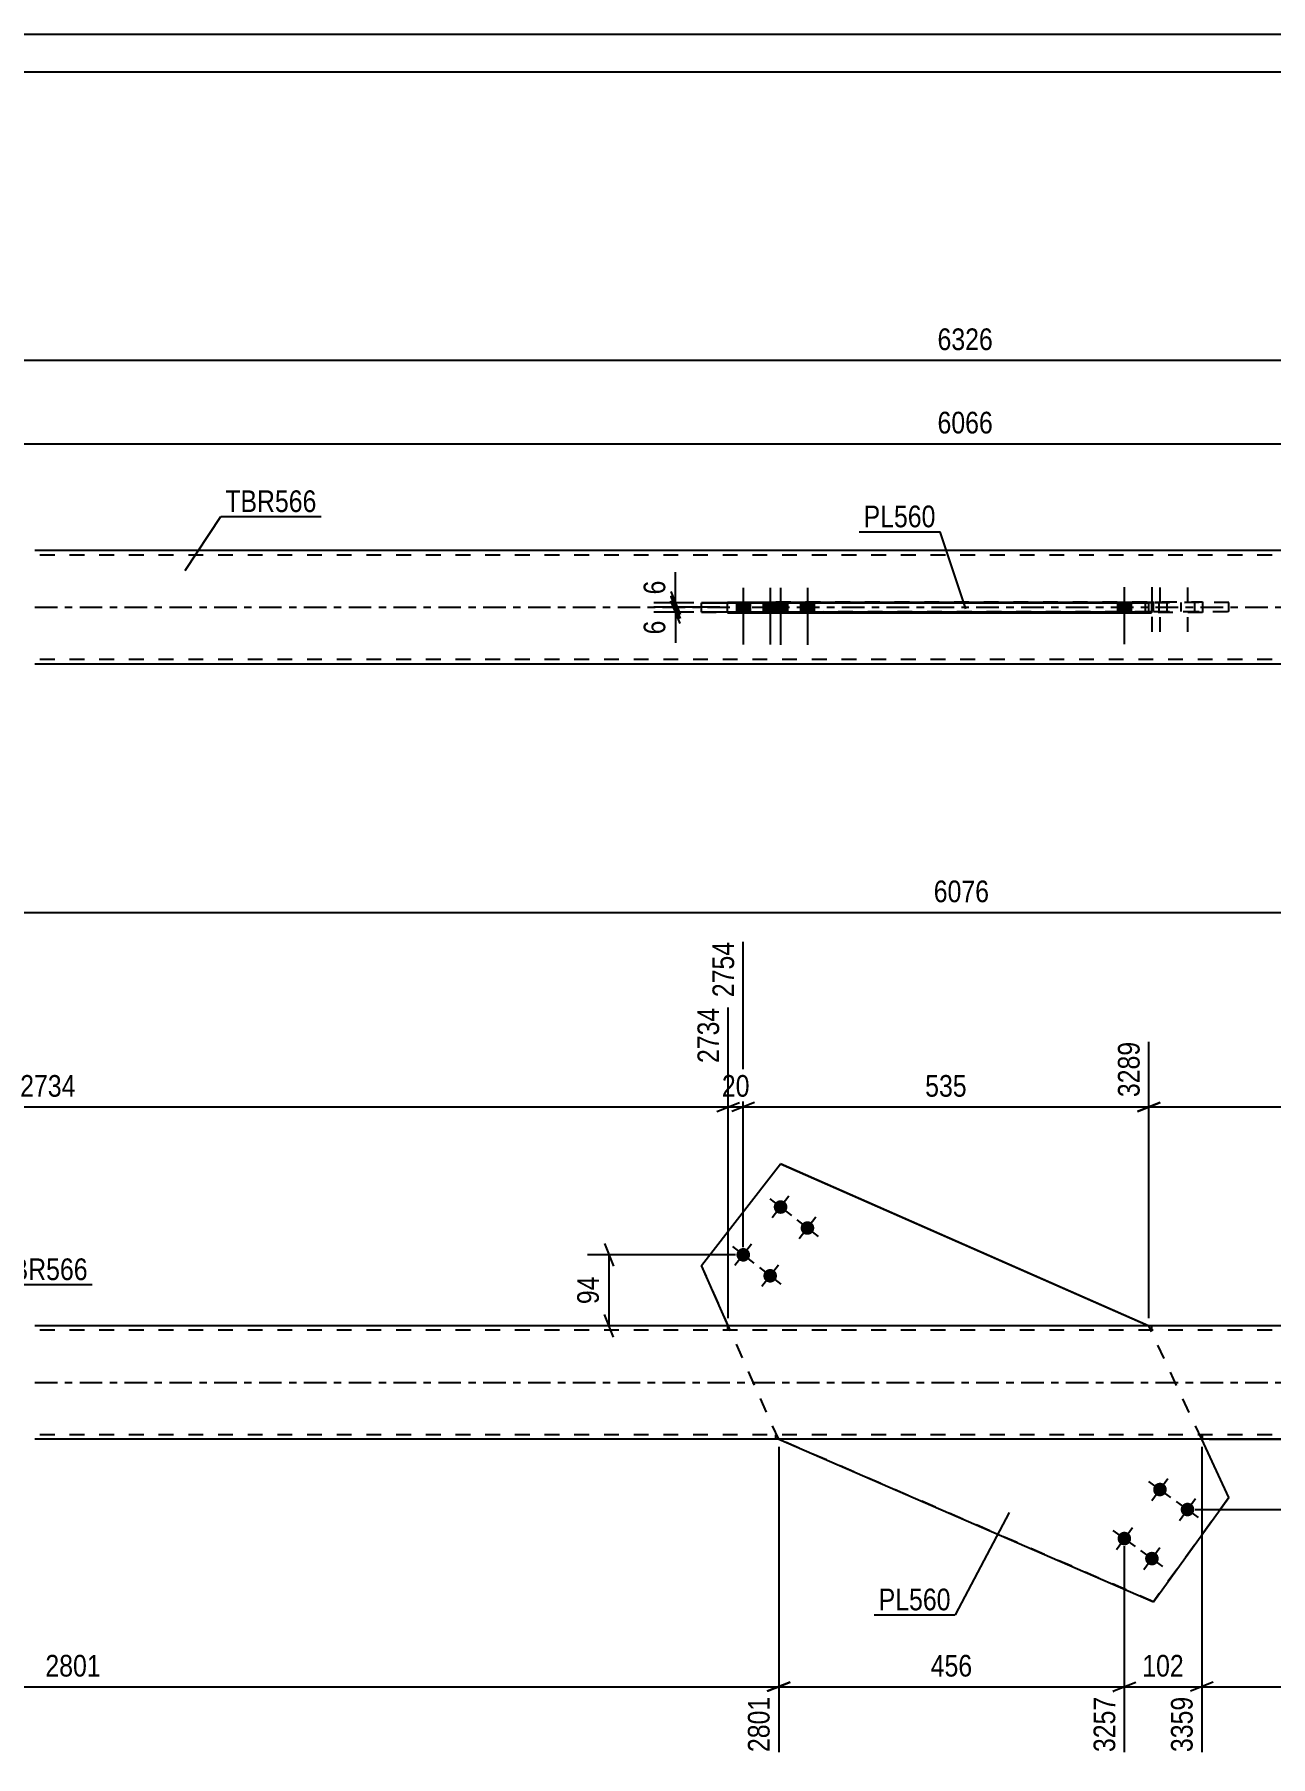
# Model space of a CAD drawing. Header units: millimetres. Extents: x 0 to 594, y 0 to 420.
# Drawn here: x 175.5 to 338.7, y 192.6 to 420 of the extents above; entities that cross this region are included whole.
import ezdxf

# ---------------------------------------------------------------- set-up
doc = ezdxf.new("R2010")
doc.units = ezdxf.units.MM
doc.linetypes.add('DXK_LINE_DOT2', pattern=[3.9198, 1.9599, -1.9599])
doc.linetypes.add('DXK_LINE_DOT3', pattern=[5.9187, 2.979, -0.9799, 0.9799, -0.9799])
doc.styles.add('Arial Narrow', font='ARIALN.TTF', dxfattribs={"height": 0.2})

# ---------------------------------------------------------------- blocks, each defined once
blk = doc.blocks.new('Unknown-582663971-1129')
at = {"color": 5, "linetype": 'Continuous'}
for p, q in [((594, 420), (0, 420)), ((589, 415), (5, 415))]:
    blk.add_line(p, q, dxfattribs=at)
blk = doc.blocks.new('Part-582663971-1912 - 1901')
at = {"color": 2, "linetype": 'Continuous'}
for p, q in [((421.21, 249.46), (175.56, 249.46)), ((421.21, 234.46), (175.56, 234.46))]:
    blk.add_line(p, q, dxfattribs=at)
at = {"color": 7, "linetype": 'DXK_LINE_DOT2'}
for p, q in [((421.21, 248.86), (175.56, 248.86)), ((267, 249.46), (267, 248.86)), ((322.99, 249.46), (322.99, 248.86)), ((421.21, 235.06), (175.56, 235.06)), ((273.39, 234.46), (273.39, 235.06)), ((329.72, 234.46), (329.72, 235.06))]:
    blk.add_line(p, q, dxfattribs=at)
at = {"color": 7, "linetype": 'DXK_LINE_DOT3'}
blk.add_line((175.56, 241.96), (421.21, 241.96), dxfattribs=at)
blk = doc.blocks.new('Part-582663971-1943 - 1901')
at = {"color": 2, "linetype": 'Continuous'}
for p, q in [((263.56, 257.43), (274.02, 270.83)), ((263.56, 257.43), (274.02, 270.83)), ((322.6, 249.46), (274.02, 270.83)), ((274.02, 270.83), (274.02, 270.83)), ((274.02, 270.83), (322.61, 249.46)), ((267.1, 249.46), (263.56, 257.43)), ((273.76, 234.46), (323.23, 213.01)), ((333.21, 226.77), (329.61, 234.46)), ((333.21, 226.77), (329.62, 234.46)), ((323.23, 213.01), (333.21, 226.77))]:
    blk.add_line(p, q, dxfattribs=at)
at = {"color": 7, "linetype": 'DXK_LINE_DOT2'}
for p, q in [((263.56, 257.43), (263.56, 257.43)), ((273.76, 234.46), (263.56, 257.43)), ((273.76, 234.46), (267.1, 249.46)), ((322.61, 249.46), (322.6, 249.46)), ((322.61, 249.46), (322.61, 249.46)), ((329.61, 234.46), (322.61, 249.46)), ((329.62, 234.46), (322.61, 249.46)), ((273.76, 234.46), (273.76, 234.46)), ((323.23, 213.01), (273.76, 234.46)), ((333.21, 226.77), (323.23, 213.01)), ((333.21, 226.77), (333.21, 226.77)), ((323.23, 213.01), (323.23, 213.01))]:
    blk.add_line(p, q, dxfattribs=at)
blk = doc.blocks.new('Bolt-582663971-1946 - 1901')
at = {"linetype": 'Continuous'}
for points in [[(274.01, 266.03), (274.2, 266.01), (274.38, 265.95), (274.54, 265.85), (274.68, 265.73), (274.79, 265.58), (274.87, 265.4), (274.9, 265.22), (274.9, 265.03), (274.87, 264.85), (274.79, 264.68), (274.68, 264.52), (274.54, 264.4), (274.38, 264.3), (274.2, 264.25), (274.01, 264.23), (273.82, 264.25), (273.64, 264.3), (273.48, 264.4), (273.34, 264.52), (273.23, 264.68), (273.15, 264.85), (273.11, 265.03), (273.11, 265.22), (273.15, 265.4), (273.23, 265.58), (273.34, 265.73), (273.48, 265.85), (273.64, 265.95), (273.82, 266.01)], [(277.56, 263.26), (277.74, 263.24), (277.92, 263.18), (278.08, 263.08), (278.22, 262.96), (278.34, 262.81), (278.41, 262.63), (278.45, 262.45), (278.45, 262.26), (278.41, 262.08), (278.34, 261.91), (278.22, 261.75), (278.08, 261.63), (277.92, 261.53), (277.74, 261.48), (277.56, 261.46), (277.37, 261.48), (277.19, 261.53), (277.03, 261.63), (276.89, 261.75), (276.78, 261.91), (276.7, 262.08), (276.66, 262.26), (276.66, 262.45), (276.7, 262.63), (276.78, 262.81), (276.89, 262.96), (277.03, 263.08), (277.19, 263.18), (277.37, 263.24)], [(269.08, 259.72), (269.27, 259.7), (269.45, 259.64), (269.61, 259.55), (269.75, 259.42), (269.86, 259.27), (269.94, 259.1), (269.98, 258.91), (269.98, 258.73), (269.94, 258.54), (269.86, 258.37), (269.75, 258.22), (269.61, 258.09), (269.45, 258), (269.27, 257.94), (269.08, 257.92), (268.9, 257.94), (268.72, 258), (268.56, 258.09), (268.42, 258.22), (268.31, 258.37), (268.23, 258.54), (268.19, 258.73), (268.19, 258.91), (268.23, 259.1), (268.31, 259.27), (268.42, 259.42), (268.56, 259.55), (268.72, 259.64), (268.9, 259.7)], [(272.63, 256.95), (272.82, 256.93), (273, 256.87), (273.16, 256.78), (273.3, 256.65), (273.41, 256.5), (273.49, 256.33), (273.53, 256.14), (273.53, 255.96), (273.49, 255.77), (273.41, 255.6), (273.3, 255.45), (273.16, 255.32), (273, 255.23), (272.82, 255.17), (272.63, 255.15), (272.44, 255.17), (272.27, 255.23), (272.1, 255.32), (271.96, 255.45), (271.85, 255.6), (271.78, 255.77), (271.74, 255.96), (271.74, 256.14), (271.78, 256.33), (271.85, 256.5), (271.96, 256.65), (272.1, 256.78), (272.27, 256.87), (272.44, 256.93)]]:
    blk.add_hatch(color=1, dxfattribs=at).paths.add_polyline_path(points)
at = {"color": 1, "linetype": 'Continuous'}
for p, q in [((272.59, 266.23), (275.43, 264.02)), ((275.12, 266.55), (272.9, 263.71)), ((276.14, 263.46), (278.97, 261.25)), ((278.66, 263.78), (276.45, 260.94)), ((267.67, 259.93), (270.5, 257.71)), ((270.19, 260.24), (267.98, 257.4)), ((271.21, 257.16), (274.05, 254.94)), ((273.74, 257.47), (271.52, 254.63))]:
    blk.add_line(p, q, dxfattribs=at)
blk = doc.blocks.new('Bolt-582663971-1947 - 1901')
at = {"linetype": 'Continuous'}
for points in [[(324.09, 228.72), (324.28, 228.7), (324.46, 228.64), (324.62, 228.55), (324.76, 228.42), (324.87, 228.27), (324.95, 228.1), (324.99, 227.92), (324.99, 227.73), (324.95, 227.54), (324.87, 227.37), (324.76, 227.22), (324.62, 227.09), (324.46, 227), (324.28, 226.94), (324.09, 226.92), (323.91, 226.94), (323.73, 227), (323.56, 227.09), (323.42, 227.22), (323.31, 227.37), (323.24, 227.54), (323.2, 227.73), (323.2, 227.92), (323.24, 228.1), (323.31, 228.27), (323.42, 228.42), (323.56, 228.55), (323.73, 228.64), (323.91, 228.7)], [(327.74, 226.08), (327.92, 226.06), (328.1, 226), (328.26, 225.91), (328.4, 225.78), (328.51, 225.63), (328.59, 225.46), (328.63, 225.27), (328.63, 225.08), (328.59, 224.9), (328.51, 224.73), (328.4, 224.58), (328.26, 224.45), (328.1, 224.36), (327.92, 224.3), (327.74, 224.28), (327.55, 224.3), (327.37, 224.36), (327.21, 224.45), (327.07, 224.58), (326.96, 224.73), (326.88, 224.9), (326.84, 225.08), (326.84, 225.27), (326.88, 225.46), (326.96, 225.63), (327.07, 225.78), (327.21, 225.91), (327.37, 226), (327.55, 226.06)], [(319.39, 222.25), (319.58, 222.23), (319.76, 222.17), (319.92, 222.07), (320.06, 221.95), (320.17, 221.8), (320.25, 221.62), (320.29, 221.44), (320.29, 221.25), (320.25, 221.07), (320.17, 220.9), (320.06, 220.74), (319.92, 220.62), (319.76, 220.52), (319.58, 220.47), (319.39, 220.45), (319.21, 220.47), (319.03, 220.52), (318.87, 220.62), (318.73, 220.74), (318.62, 220.9), (318.54, 221.07), (318.5, 221.25), (318.5, 221.44), (318.54, 221.62), (318.62, 221.8), (318.73, 221.95), (318.87, 222.07), (319.03, 222.17), (319.21, 222.23)], [(323.04, 219.6), (323.22, 219.58), (323.4, 219.53), (323.57, 219.43), (323.71, 219.31), (323.82, 219.15), (323.89, 218.98), (323.93, 218.8), (323.93, 218.61), (323.89, 218.43), (323.82, 218.25), (323.71, 218.1), (323.57, 217.98), (323.4, 217.88), (323.22, 217.82), (323.04, 217.8), (322.85, 217.82), (322.67, 217.88), (322.51, 217.98), (322.37, 218.1), (322.26, 218.25), (322.18, 218.43), (322.14, 218.61), (322.14, 218.8), (322.18, 218.98), (322.26, 219.15), (322.37, 219.31), (322.51, 219.43), (322.67, 219.53), (322.85, 219.58)]]:
    blk.add_hatch(color=1, dxfattribs=at).paths.add_polyline_path(points)
at = {"color": 1, "linetype": 'Continuous'}
for p, q in [((325.55, 226.77), (322.64, 228.88)), ((323.04, 226.37), (325.15, 229.28)), ((329.19, 224.12), (326.28, 226.24)), ((326.68, 223.72), (328.79, 226.64)), ((320.85, 220.29), (317.94, 222.4)), ((318.34, 219.89), (320.45, 222.8)), ((324.49, 217.65), (321.58, 219.76)), ((321.98, 217.25), (324.09, 220.16))]:
    blk.add_line(p, q, dxfattribs=at)
blk = doc.blocks.new('Bolt-582663971-2331 - 2328')
at = {"linetype": 'Continuous'}
blk.add_hatch(color=1, dxfattribs=at).paths.add_polyline_path([(318.49, 343.78), (320.29, 343.78), (320.29, 344.98), (318.49, 344.98)])
at = {"color": 1, "linetype": 'Continuous'}
for p, q in [((319.39, 346.98), (319.39, 339.48)), ((318.49, 344.98), (318.49, 343.78)), ((320.29, 344.98), (320.29, 343.78))]:
    blk.add_line(p, q, dxfattribs=at)
at = {"color": 1, "linetype": 'DXK_LINE_DOT2'}
for p, q in [((323.04, 346.99), (323.04, 339.49)), ((324.09, 346.97), (324.09, 339.47)), ((327.74, 346.97), (327.74, 339.47)), ((322.14, 344.99), (322.14, 343.79)), ((323.19, 344.97), (323.19, 343.77)), ((323.94, 344.99), (323.94, 343.79)), ((324.99, 344.97), (324.99, 343.77)), ((326.84, 344.97), (326.84, 343.77)), ((328.64, 344.98), (328.64, 343.78))]:
    blk.add_line(p, q, dxfattribs=at)
blk = doc.blocks.new('Bolt-582663971-2332 - 2328')
at = {"linetype": 'Continuous'}
for points in [[(269.98, 344.91), (268.18, 344.91), (268.18, 343.71), (269.98, 343.71)], [(273.53, 344.91), (271.73, 344.91), (271.73, 343.71), (273.53, 343.71)], [(274.91, 344.9), (273.11, 344.89), (273.11, 343.69), (274.91, 343.7)], [(278.46, 344.9), (276.66, 344.9), (276.66, 343.7), (278.46, 343.7)]]:
    blk.add_hatch(color=1, dxfattribs=at).paths.add_polyline_path(points)
at = {"color": 1, "linetype": 'Continuous'}
for p, q in [((269.08, 346.91), (269.08, 339.41)), ((272.63, 346.91), (272.63, 339.41)), ((274.01, 346.9), (274.01, 339.4)), ((277.56, 346.9), (277.56, 339.4)), ((268.18, 344.91), (268.18, 343.71)), ((269.98, 344.91), (269.98, 343.71)), ((271.73, 344.91), (271.73, 343.71)), ((273.11, 344.89), (273.11, 343.69)), ((273.53, 344.91), (273.53, 343.71)), ((274.91, 344.9), (274.91, 343.7)), ((276.66, 344.9), (276.66, 343.7)), ((278.46, 344.9), (278.46, 343.7))]:
    blk.add_line(p, q, dxfattribs=at)
blk = doc.blocks.new('Part-582663971-2342 - 2328')
at = {"color": 2, "linetype": 'Continuous'}
for p, q in [((421.21, 351.84), (175.56, 351.84)), ((267, 345.03), (322.99, 345.03)), ((267, 344.9), (267, 345.03)), ((267, 343.63), (267, 343.7)), ((322.99, 343.63), (267, 343.63)), ((267, 343.63), (322.99, 343.63)), ((273.39, 344.89), (273.39, 345.03)), ((273.39, 343.65), (273.39, 343.69)), ((322.99, 343.66), (273.39, 343.66)), ((322.99, 343.65), (273.39, 343.65)), ((322.99, 345.03), (322.99, 343.63)), ((421.21, 336.84), (175.56, 336.84))]:
    blk.add_line(p, q, dxfattribs=at)
at = {"color": 7, "linetype": 'DXK_LINE_DOT2'}
for p, q in [((421.21, 351.24), (175.56, 351.24)), ((267, 345.03), (267, 345.03)), ((267, 345.03), (267, 345.03)), ((267, 345.03), (322.99, 345.03)), ((267, 343.63), (267, 344.9)), ((267, 343.63), (267, 343.63)), ((273.39, 345.05), (273.39, 345.06)), ((273.39, 345.06), (329.72, 345.06)), ((273.39, 345.05), (273.39, 345.06)), ((273.39, 345.03), (273.39, 345.05)), ((273.39, 345.05), (273.39, 345.03)), ((273.39, 345.05), (329.72, 345.05)), ((273.39, 343.65), (273.39, 344.89)), ((322.99, 345.03), (322.99, 345.03)), ((322.99, 345.03), (322.99, 345.03)), ((329.72, 343.66), (322.99, 343.66)), ((329.72, 343.65), (322.99, 343.65)), ((329.72, 345.06), (329.72, 343.65)), ((421.21, 337.44), (175.56, 337.44))]:
    blk.add_line(p, q, dxfattribs=at)
at = {"color": 7, "linetype": 'DXK_LINE_DOT3'}
blk.add_line((175.56, 344.34), (421.21, 344.34), dxfattribs=at)
blk = doc.blocks.new('Part-582663971-2375 - 2328')
at = {"color": 2, "linetype": 'Continuous'}
for p, q in [((273.76, 344.96), (263.56, 344.91)), ((263.56, 343.71), (263.56, 344.91)), ((263.56, 344.91), (274.02, 344.88)), ((274.02, 343.68), (263.56, 343.71)), ((322.99, 345), (273.76, 344.96)), ((274.02, 344.88), (322.61, 344.93)), ((274.02, 343.68), (274.02, 344.88)), ((322.61, 343.73), (274.02, 343.68)), ((322.61, 343.73), (322.61, 344.93)), ((322.99, 344.93), (322.61, 344.93)), ((322.99, 343.73), (322.61, 343.73))]:
    blk.add_line(p, q, dxfattribs=at)
at = {"color": 7, "linetype": 'DXK_LINE_DOT2'}
for p, q in [((263.56, 343.71), (273.76, 343.76)), ((273.76, 343.76), (273.76, 344.96)), ((273.76, 343.76), (323.23, 343.8)), ((323.23, 345), (322.99, 345)), ((333.21, 344.97), (322.99, 344.93)), ((333.21, 343.77), (322.99, 343.73)), ((323.23, 343.8), (323.23, 345)), ((333.21, 344.97), (323.23, 345)), ((323.23, 343.8), (333.21, 343.77)), ((333.21, 343.77), (333.21, 344.97))]:
    blk.add_line(p, q, dxfattribs=at)
blk = doc.blocks.new('StraightDimension-582663971-2155 - 1901')
at = {"color": 7, "linetype": 'Continuous'}
for p, q in [((273.76, 233.46), (273.76, 193.15)), ((319.39, 220.35), (319.39, 193.15)), ((275.26, 202.37), (272.26, 201.17)), ((273.76, 201.77), (319.39, 201.77)), ((317.89, 201.17), (320.89, 202.37))]:
    blk.add_line(p, q, dxfattribs=at)
at = {"color": 0}
blk.add_wipeout([(299.92, 202.52), (299.92, 206.72), (293.23, 206.72), (293.23, 202.52)], dxfattribs=at)
at = {"color": 0, "linetype": 'Continuous'}
blk.add_wipeout([(318.79, 201.07), (314.59, 201.07), (314.59, 192.55), (318.79, 192.55)], dxfattribs=at)
at = {"color": 3, "style": 'Arial Narrow'}
blk.add_text('456', height=2.863, dxfattribs=at).set_placement((293.83, 203.12))
at = {"color": 3, "linetype": 'Continuous', "style": 'Arial Narrow'}
blk.add_text('3257', height=2.863, rotation=90.0002, dxfattribs=at).set_placement((318.19, 193.15))
blk = doc.blocks.new('StraightDimension-582663971-2828 - 1901')
at = {"color": 7, "linetype": 'Continuous'}
for p, q in [((269.08, 259.82), (269.08, 300.17)), ((322.61, 250.46), (322.61, 286.97)), ((270.58, 278.95), (267.58, 277.75)), ((269.08, 278.35), (322.61, 278.35)), ((321.11, 277.75), (324.11, 278.95))]:
    blk.add_line(p, q, dxfattribs=at)
at = {"color": 0, "linetype": 'Continuous'}
blk.add_wipeout([(322.01, 287.57), (317.81, 287.57), (317.81, 279.05), (322.01, 279.05)], dxfattribs=at)
at = {"color": 0}
blk.add_wipeout([(299.19, 279.1), (299.19, 283.3), (292.5, 283.3), (292.5, 279.1)], dxfattribs=at)
at = {"color": 3, "linetype": 'Continuous', "style": 'Arial Narrow'}
blk.add_text('3289', height=2.863, rotation=90.0002, dxfattribs=at).set_placement((321.41, 279.65))
at = {"color": 3, "style": 'Arial Narrow'}
blk.add_text('535', height=2.863, dxfattribs=at).set_placement((293.1, 279.7))
blk = doc.blocks.new('StraightDimension-582663971-2829 - 1901')
at = {"color": 7, "linetype": 'Continuous'}
for p, q in [((269.08, 259.82), (269.08, 300.17)), ((267.1, 250.46), (267.1, 291.47)), ((265.6, 277.75), (268.6, 278.95)), ((267.1, 278.35), (269.08, 278.35)), ((270.58, 278.95), (267.58, 277.75))]:
    blk.add_line(p, q, dxfattribs=at)
at = {"color": 0, "linetype": 'Continuous'}
blk.add_wipeout([(268.48, 300.77), (264.28, 300.77), (264.28, 292.25), (268.48, 292.25)], dxfattribs=at)
at = {"color": 0}
blk.add_wipeout([(270.52, 279.1), (270.52, 283.3), (265.66, 283.3), (265.66, 279.1)], dxfattribs=at)
at = {"color": 3, "linetype": 'Continuous', "style": 'Arial Narrow'}
blk.add_text('2754', height=2.863, rotation=90.0002, dxfattribs=at).set_placement((267.88, 292.85))
at = {"color": 3, "style": 'Arial Narrow'}
blk.add_text('20', height=2.863, dxfattribs=at).set_placement((266.26, 279.7))
blk = doc.blocks.new('StraightDimension-582663971-2169 - 1901')
at = {"color": 7, "linetype": 'Continuous'}
for p, q in [((329.61, 233.46), (329.61, 193.15)), ((319.39, 220.35), (319.39, 193.15)), ((317.89, 201.17), (320.89, 202.37)), ((319.39, 201.77), (329.61, 201.77)), ((331.11, 202.37), (328.11, 201.17))]:
    blk.add_line(p, q, dxfattribs=at)
at = {"color": 0}
blk.add_wipeout([(327.85, 202.52), (327.85, 206.72), (321.16, 206.72), (321.16, 202.52)], dxfattribs=at)
at = {"color": 0, "linetype": 'Continuous'}
blk.add_wipeout([(329.01, 201.07), (324.81, 201.07), (324.81, 192.55), (329.01, 192.55)], dxfattribs=at)
at = {"color": 3, "style": 'Arial Narrow'}
blk.add_text('102', height=2.863, dxfattribs=at).set_placement((321.76, 203.12))
at = {"color": 3, "linetype": 'Continuous', "style": 'Arial Narrow'}
blk.add_text('3359', height=2.863, rotation=90.0002, dxfattribs=at).set_placement((328.41, 193.15))
blk = doc.blocks.new('StraightDimension-582663971-2143 - 1901')
at = {"color": 7, "linetype": 'Continuous'}
for p, q in [((87.46, 232.45), (87.46, 198.64)), ((273.76, 233.46), (273.76, 193.15)), ((88.96, 202.37), (85.96, 201.17)), ((87.46, 201.77), (273.76, 201.77)), ((272.26, 201.17), (275.26, 202.37))]:
    blk.add_line(p, q, dxfattribs=at)
at = {"color": 0}
blk.add_wipeout([(184.86, 202.52), (184.86, 206.72), (176.35, 206.72), (176.35, 202.52)], dxfattribs=at)
at = {"color": 0, "linetype": 'Continuous'}
for points in [[(86.86, 201.07), (82.66, 201.07), (82.66, 198.04), (86.86, 198.04)], [(273.16, 201.07), (268.96, 201.07), (268.96, 192.55), (273.16, 192.55)]]:
    blk.add_wipeout(points, dxfattribs=at)
at = {"color": 3, "style": 'Arial Narrow'}
blk.add_text('2801', height=2.863, dxfattribs=at).set_placement((176.95, 203.12))
at = {"color": 3, "linetype": 'Continuous', "style": 'Arial Narrow'}
for s, height, p in [('0', 2.86, (86.26, 198.64)), ('2801', 2.863, (272.56, 193.15))]:
    blk.add_text(s, height=height, rotation=90.0002, dxfattribs=at).set_placement(p)
blk = doc.blocks.new('StraightDimension-582663971-1996 - 1901')
at = {"color": 7, "linetype": 'Continuous'}
for p, q in [((250.77, 260.32), (251.97, 257.32)), ((268.08, 258.82), (248.52, 258.82)), ((251.37, 249.46), (251.37, 258.82)), ((251.97, 247.96), (250.77, 250.96)), ((266.1, 249.46), (248.52, 249.46))]:
    blk.add_line(p, q, dxfattribs=at)
at = {"color": 0}
blk.add_wipeout([(250.62, 256.57), (246.42, 256.57), (246.42, 251.71), (250.62, 251.71)], dxfattribs=at)
at = {"color": 3, "style": 'Arial Narrow'}
blk.add_text('94', height=2.863, rotation=90.0002, dxfattribs=at).set_placement((250.02, 252.31))
blk = doc.blocks.new('StraightDimension-582663971-1973 - 1901')
at = {"color": 7, "linetype": 'Continuous'}
blk.add_line((86.46, 304.04), (509.31, 304.04), dxfattribs=at)
at = {"color": 0}
blk.add_wipeout([(302.14, 304.79), (302.14, 308.99), (293.63, 308.99), (293.63, 304.79)], dxfattribs=at)
at = {"color": 3, "style": 'Arial Narrow'}
blk.add_text('6076', height=2.863, dxfattribs=at).set_placement((294.23, 305.39))
blk = doc.blocks.new('StraightDimension-582663971-2030 - 1901')
at = {"color": 7, "linetype": 'Continuous'}
for p, q in [((330.61, 234.46), (349.14, 234.46)), ((346.14, 235.96), (347.34, 232.96)), ((346.74, 225.18), (346.74, 234.46)), ((328.74, 225.18), (349.14, 225.18)), ((347.34, 223.68), (346.14, 226.68))]:
    blk.add_line(p, q, dxfattribs=at)
at = {"color": 0}
blk.add_wipeout([(345.99, 232.25), (341.79, 232.25), (341.79, 227.39), (345.99, 227.39)], dxfattribs=at)
at = {"color": 3, "style": 'Arial Narrow'}
blk.add_text('93', height=2.863, rotation=90.0002, dxfattribs=at).set_placement((345.39, 227.99))
blk = doc.blocks.new('StraightDimension-582663971-2183 - 1901')
at = {"color": 7, "linetype": 'Continuous'}
for p, q in [((329.61, 233.46), (329.61, 193.15)), ((509.31, 232.45), (509.31, 193.15)), ((331.11, 202.37), (328.11, 201.17)), ((329.61, 201.77), (509.31, 201.77)), ((507.81, 201.17), (510.81, 202.37))]:
    blk.add_line(p, q, dxfattribs=at)
at = {"color": 0}
blk.add_wipeout([(423.72, 202.52), (423.72, 206.72), (415.21, 206.72), (415.21, 202.52)], dxfattribs=at)
at = {"color": 0, "linetype": 'Continuous'}
blk.add_wipeout([(508.71, 201.07), (504.51, 201.07), (504.51, 192.55), (508.71, 192.55)], dxfattribs=at)
at = {"color": 3, "style": 'Arial Narrow'}
blk.add_text('2707', height=2.863, dxfattribs=at).set_placement((415.81, 203.12))
at = {"color": 3, "linetype": 'Continuous', "style": 'Arial Narrow'}
blk.add_text('6066', height=2.863, rotation=90.0002, dxfattribs=at).set_placement((508.11, 193.15))
blk = doc.blocks.new('StraightDimension-582663971-2827 - 1901')
at = {"color": 7, "linetype": 'Continuous'}
for p, q in [((322.61, 250.46), (322.61, 286.97)), ((509.31, 251.44), (509.31, 286.97)), ((324.11, 278.95), (321.11, 277.75)), ((322.61, 278.35), (509.31, 278.35)), ((507.81, 277.75), (510.81, 278.95))]:
    blk.add_line(p, q, dxfattribs=at)
at = {"color": 0, "linetype": 'Continuous'}
blk.add_wipeout([(508.71, 287.57), (504.51, 287.57), (504.51, 279.05), (508.71, 279.05)], dxfattribs=at)
at = {"color": 0}
blk.add_wipeout([(420.21, 279.1), (420.21, 283.3), (411.7, 283.3), (411.7, 279.1)], dxfattribs=at)
at = {"color": 3, "linetype": 'Continuous', "style": 'Arial Narrow'}
blk.add_text('6066', height=2.863, rotation=90.0002, dxfattribs=at).set_placement((508.11, 279.65))
at = {"color": 3, "style": 'Arial Narrow'}
blk.add_text('2777', height=2.863, dxfattribs=at).set_placement((412.3, 279.7))
blk = doc.blocks.new('StraightDimension-582663971-2830 - 1901')
at = {"color": 7, "linetype": 'Continuous'}
for p, q in [((267.1, 250.46), (267.1, 291.47)), ((87.46, 250.46), (87.46, 281.48)), ((88.96, 278.95), (85.96, 277.75)), ((87.46, 278.35), (267.1, 278.35)), ((265.6, 277.75), (268.6, 278.95))]:
    blk.add_line(p, q, dxfattribs=at)
at = {"color": 0, "linetype": 'Continuous'}
for points in [[(266.5, 292.07), (262.3, 292.07), (262.3, 283.55), (266.5, 283.55)], [(86.86, 282.08), (82.66, 282.08), (82.66, 279.05), (86.86, 279.05)]]:
    blk.add_wipeout(points, dxfattribs=at)
at = {"color": 0}
blk.add_wipeout([(181.53, 279.1), (181.53, 283.3), (173.02, 283.3), (173.02, 279.1)], dxfattribs=at)
at = {"color": 3, "linetype": 'Continuous', "style": 'Arial Narrow'}
for s, height, p in [('2734', 2.863, (265.9, 284.15)), ('0', 2.86, (86.26, 279.65))]:
    blk.add_text(s, height=height, rotation=90.0002, dxfattribs=at).set_placement(p)
at = {"color": 3, "style": 'Arial Narrow'}
blk.add_text('2734', height=2.863, dxfattribs=at).set_placement((173.62, 279.7))
blk = doc.blocks.new('StraightDimension-582663971-2524 - 2328')
at = {"color": 7, "linetype": 'Continuous'}
blk.add_line((74.46, 376.96), (522.31, 376.96), dxfattribs=at)
at = {"color": 0}
blk.add_wipeout([(302.64, 377.71), (302.64, 381.91), (294.13, 381.91), (294.13, 377.71)], dxfattribs=at)
at = {"color": 3, "style": 'Arial Narrow'}
blk.add_text('6326', height=2.863, dxfattribs=at).set_placement((294.73, 378.31))
blk = doc.blocks.new('StraightDimension-582663971-2493 - 2328')
at = {"color": 7, "linetype": 'Continuous'}
blk.add_line((87.46, 365.95), (509.31, 365.95), dxfattribs=at)
at = {"color": 0}
blk.add_wipeout([(302.64, 366.7), (302.64, 370.9), (294.13, 370.9), (294.13, 366.7)], dxfattribs=at)
at = {"color": 3, "style": 'Arial Narrow'}
blk.add_text('6066', height=2.863, dxfattribs=at).set_placement((294.73, 367.3))
blk = doc.blocks.new('StraightDimension-582663971-3949 - 2328')
at = {"color": 7, "linetype": 'Continuous'}
for p, q in [((259.54, 346.41), (260.74, 343.41)), ((260.74, 342.84), (259.54, 345.84)), ((262.56, 344.91), (257.29, 344.91)), ((266, 344.34), (257.29, 344.34)), ((260.14, 344.34), (260.14, 344.91))]:
    blk.add_line(p, q, dxfattribs=at)
at = {"color": 0}
blk.add_wipeout([(259.39, 348.46), (255.19, 348.46), (255.19, 345.44), (259.39, 345.44)], dxfattribs=at)
at = {"color": 7, "linetype": 'Continuous'}
blk.add_line((260.14, 344.91), (260.14, 348.99), dxfattribs=at)
blk.add_line((260.14, 344.91), (260.14, 348.99), dxfattribs=at)
at = {"color": 3, "style": 'Arial Narrow'}
blk.add_text('6', height=2.86, rotation=90.0002, dxfattribs=at).set_placement((258.79, 346.04))
blk = doc.blocks.new('StraightDimension-582663971-3950 - 2328')
at = {"color": 7, "linetype": 'Continuous'}
for p, q in [((259.54, 345.84), (260.74, 342.84)), ((266, 344.34), (257.29, 344.34)), ((262.56, 343.71), (257.29, 343.71)), ((260.74, 342.21), (259.54, 345.21)), ((260.14, 343.71), (260.14, 344.34))]:
    blk.add_line(p, q, dxfattribs=at)
at = {"color": 0}
blk.add_wipeout([(259.39, 343.19), (255.19, 343.19), (255.19, 340.16), (259.39, 340.16)], dxfattribs=at)
at = {"color": 7, "linetype": 'Continuous'}
blk.add_line((260.14, 343.71), (260.14, 339.63), dxfattribs=at)
blk.add_line((260.14, 343.71), (260.14, 339.63), dxfattribs=at)
at = {"color": 3, "style": 'Arial Narrow'}
blk.add_text('6', height=2.86, rotation=90.0002, dxfattribs=at).set_placement((258.79, 340.76))
blk = doc.blocks.new('Mark-582663971-1908 - 1901')
at = {"color": 0}
blk.add_wipeout([(182.54, 255.48), (182.54, 258.48), (170.49, 258.48), (170.49, 255.48)], dxfattribs=at)
blk.add_wipeout([(182.54, 255.48), (182.54, 258.48), (170.49, 258.48), (170.49, 255.48)], dxfattribs=at)
at = {"color": 30, "linetype": 'Continuous'}
for p, q in [((165.56, 246.95), (169.89, 254.88)), ((169.89, 254.88), (183.14, 254.88))]:
    blk.add_line(p, q, dxfattribs=at)
at = {"color": 3, "style": 'Arial Narrow'}
blk.add_text('TBR566', height=2.863, dxfattribs=at).set_placement((170.49, 255.48))
blk = doc.blocks.new('Mark-582663971-1939 - 1901')
at = {"color": 0}
blk.add_wipeout([(296.46, 211.87), (296.46, 214.87), (286.96, 214.87), (286.96, 211.87)], dxfattribs=at)
blk.add_wipeout([(296.46, 211.87), (296.46, 214.87), (286.96, 214.87), (286.96, 211.87)], dxfattribs=at)
at = {"color": 30, "linetype": 'Continuous'}
for p in [(304.19, 224.77), (286.36, 211.27)]:
    blk.add_line(p, (297.06, 211.27), dxfattribs=at)
at = {"color": 3, "style": 'Arial Narrow'}
blk.add_text('PL560', height=2.863, dxfattribs=at).set_placement((286.96, 211.87))
blk = doc.blocks.new('Mark-582663971-2338 - 2328')
at = {"color": 0}
blk.add_wipeout([(212.75, 356.92), (212.75, 359.92), (200.7, 359.92), (200.7, 356.92)], dxfattribs=at)
blk.add_wipeout([(212.75, 356.92), (212.75, 359.92), (200.7, 359.92), (200.7, 356.92)], dxfattribs=at)
at = {"color": 30, "linetype": 'Continuous'}
for p, q in [((195.41, 349.22), (200.1, 356.32)), ((200.1, 356.32), (213.35, 356.32))]:
    blk.add_line(p, q, dxfattribs=at)
at = {"color": 3, "style": 'Arial Narrow'}
blk.add_text('TBR566', height=2.863, dxfattribs=at).set_placement((200.7, 356.92))
blk = doc.blocks.new('Mark-582663971-2371 - 2328')
at = {"color": 0}
blk.add_wipeout([(294.48, 354.91), (294.48, 357.91), (284.97, 357.91), (284.97, 354.91)], dxfattribs=at)
blk.add_wipeout([(294.48, 354.91), (294.48, 357.91), (284.97, 357.91), (284.97, 354.91)], dxfattribs=at)
at = {"color": 30, "linetype": 'Continuous'}
for p in [(284.37, 354.31), (298.46, 344.14)]:
    blk.add_line(p, (295.08, 354.31), dxfattribs=at)
at = {"color": 3, "style": 'Arial Narrow'}
blk.add_text('PL560', height=2.863, dxfattribs=at).set_placement((284.97, 354.91))

msp = doc.modelspace()

# ---------------------------------------------------------------- block references
for name in ['Unknown-582663971-1129', 'Part-582663971-2342 - 2328', 'Bolt-582663971-2332 - 2328', 'Bolt-582663971-2331 - 2328', 'Part-582663971-2375 - 2328', 'Part-582663971-1943 - 1901', 'Bolt-582663971-1946 - 1901', 'Part-582663971-1912 - 1901', 'Bolt-582663971-1947 - 1901']:
    msp.add_blockref(name, (0, 0))

# ---------------------------------------------------------------- next in the draw order: block references
for name in ['StraightDimension-582663971-2524 - 2328', 'StraightDimension-582663971-2828 - 1901', 'StraightDimension-582663971-2155 - 1901']:
    msp.add_blockref(name, (0, 0))

# ---------------------------------------------------------------- next in the draw order: block references
for name in ['StraightDimension-582663971-2493 - 2328', 'StraightDimension-582663971-3949 - 2328', 'StraightDimension-582663971-2829 - 1901', 'StraightDimension-582663971-2143 - 1901', 'StraightDimension-582663971-2169 - 1901', 'Mark-582663971-1939 - 1901']:
    msp.add_blockref(name, (0, 0))

# ---------------------------------------------------------------- next in the draw order: block references
for name in ['Mark-582663971-2338 - 2328', 'Mark-582663971-2371 - 2328', 'StraightDimension-582663971-3950 - 2328', 'StraightDimension-582663971-1996 - 1901', 'StraightDimension-582663971-2030 - 1901']:
    msp.add_blockref(name, (0, 0))

# ---------------------------------------------------------------- next in the draw order: block references
for name in ['StraightDimension-582663971-1973 - 1901', 'StraightDimension-582663971-2183 - 1901']:
    msp.add_blockref(name, (0, 0))

# ---------------------------------------------------------------- next in the draw order: block references
for name in ['StraightDimension-582663971-2830 - 1901', 'StraightDimension-582663971-2827 - 1901']:
    msp.add_blockref(name, (0, 0))

# ---------------------------------------------------------------- next in the draw order: block references
msp.add_blockref('Mark-582663971-1908 - 1901', (0, 0))

doc.saveas('drawing.dxf')
